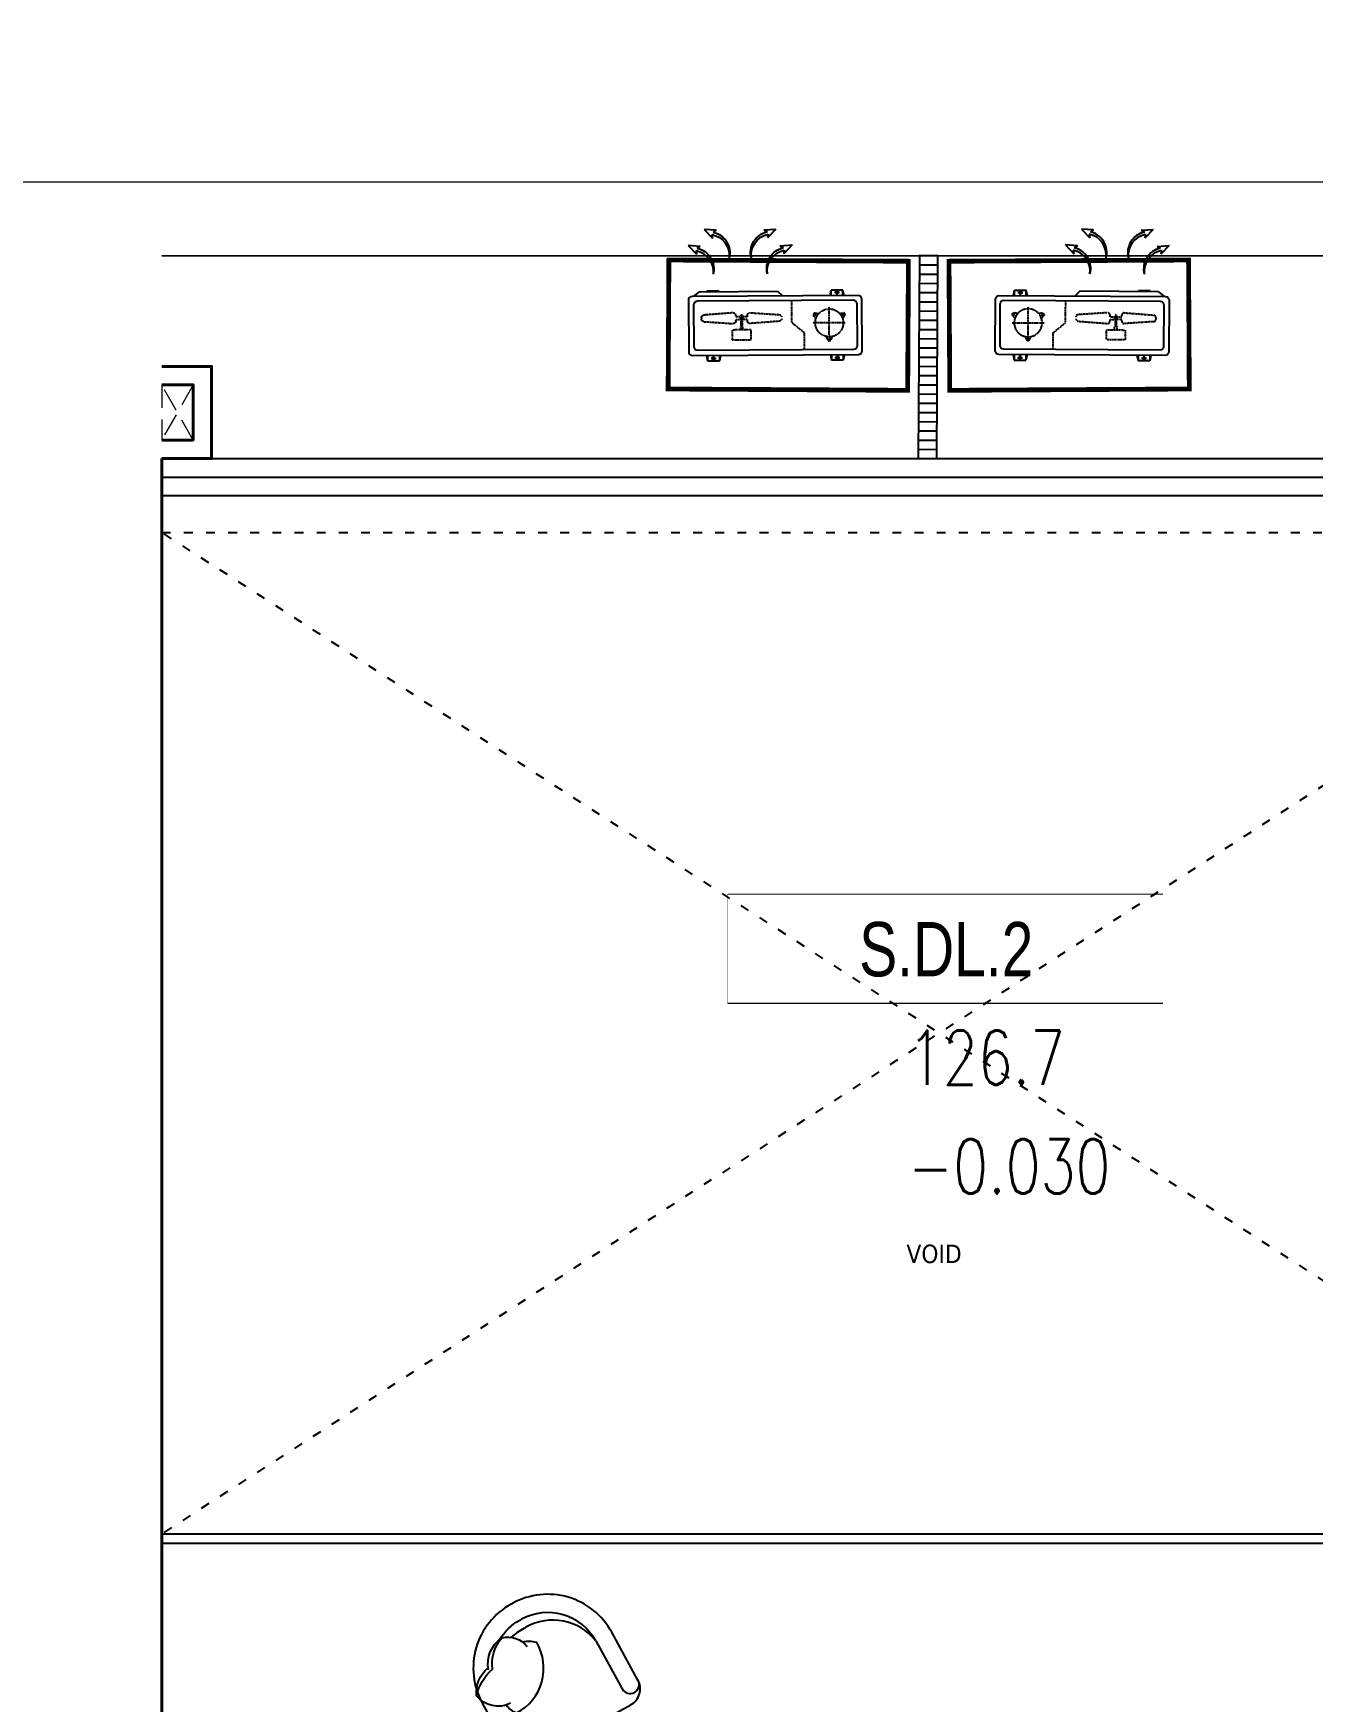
# Model space of a CAD drawing. Header units: millimetres. Extents: x -361681467 to 361175952, y -1292982 to 1550216.
# Drawn here: x -40859 to -33926, y 20331 to 29376 of the extents above; entities that cross this region are included whole.
import ezdxf
from ezdxf.enums import TextEntityAlignment as Align
from ezdxf.xclip import XClip

# ---------------------------------------------------------------- set-up
doc = ezdxf.new("R2010")
doc.units = ezdxf.units.MM
doc.header["$MEASUREMENT"] = 0
doc.header["$XCLIPFRAME"] = 0
doc.set_wipeout_variables(frame=1)
doc.linetypes.add('ACAD_ISO03W100', pattern=[30, 12, -18])
doc.linetypes.add('HIDDEN', pattern=[0.375, 0.25, -0.125])
for name, color, linetype, lineweight in [('00_duong_QH', 7, 'Continuous', 9), ('AUDIT_I_220808132811-11', 7, 'Continuous', 9), ('KT-Chuviet', 255, 'Continuous', 15), ('KT-Kich thuoc', 159, 'Continuous', 18), ('KT-lomo nuoc', 3, 'HIDDEN', 5), ('KT-Net cat', 1, 'Continuous', 40), ('KT-Net thay', 7, 'Continuous', 15), ('KT-Net truc', 18, 'Continuous', 15)]:
    doc.layers.add(name, color=color, linetype=linetype, lineweight=lineweight)
for name, color, linetype in [('1VinaPVC-Text', 9, 'Continuous'), ('220403_HDN_Penthouse Plan$0$A-DRAIN', 8, 'Continuous'), ('AC-EAD', 6, 'Continuous'), ('IDEA - dim', 251, 'Continuous'), ('KT-Net manh', 139, 'Continuous'), ('KT-Noi that', 32, 'Continuous')]:
    doc.layers.add(name, color=color, linetype=linetype)
doc.styles.add('font unicode ccu', font='arial.ttf')
doc.styles.add('ROMANS', font='ROMANS.SHX')
doc.styles.add('Tahoma', font='tahoma.ttf')

# ---------------------------------------------------------------- blocks, each defined once
blk = doc.blocks.new('Louvre')
for p, q in [((-390.067916277796, 975.9572027104441, 0.1512365001885502), (-295.1435544323176, 1008.729661013116, 0.1512365002144518)), ((-373.750619571656, 928.6946823777398, 0.1512365001885502), (-278.8262577261776, 961.4671406804118, 0.1512365002144518)), ((-357.4333228655159, 881.4321620450355, 0.1512365001885502), (-262.5089610200375, 914.2046203477075, 0.1512365002144518)), ((-341.1160261593759, 834.1696417123312, 0.1512365001885502), (-246.1916643138975, 866.9421000150032, 0.1512365002144518)), ((-324.7987294532359, 786.9071213796269, 0.1512365001885502), (-229.8743676077574, 819.6795796822989, 0.1512365002144518)), ((-308.4814327470958, 739.6446010469226, 0.1512365001885502), (-213.5570709016174, 772.4170593495946, 0.1512365002144518)), ((-292.1641360409558, 692.3820807142183, 0.1512365001885502), (-197.2397741954774, 725.1545390168903, 0.1512365002144518)), ((-275.8468393348157, 645.119560381514, 0.1512365001885502), (-180.9224774893373, 677.892018684186, 0.1512365002144518)), ((-259.5295426286757, 597.8570400488097, 0.1512365001885502), (-164.6051807831973, 630.6294983514817, 0.1512365002144518)), ((-243.2122459225357, 550.5945197161054, 0.1512365001885502), (-148.2878840770572, 583.3669780187774, 0.1512365002144518)), ((-226.8949492163956, 503.3319993834011, 0.1512365001885502), (-131.9705873709172, 536.1044576860731, 0.1512365002144518)), ((-210.5776525102556, 456.0694790506968, 0.1512365001885502), (-115.6532906647772, 488.8419373533688, 0.1512365002144518)), ((-194.2603558041155, 408.8069587179925, 0.1512365001885503), (-99.33599395863712, 441.5794170206646, 0.1512365002144518)), ((-177.9430590979755, 361.5444383852882, 0.1512365001885503), (-83.01869725249708, 394.3168966879603, 0.1512365002144518)), ((-161.6257623918355, 314.2819180525839, 0.1512365001885503), (-66.70140054635704, 347.054376355256, 0.1512365002144518)), ((-145.3084656856954, 267.0193977198796, 0.1512365001885503), (-50.38410384021699, 299.7918560225517, 0.1512365002144518)), ((-128.9911689795554, 219.7568773871753, 0.1512365001885503), (-34.06680713407695, 252.5293356898474, 0.1512365002144518)), ((-112.6738722734153, 172.494357054471, 0.1512365001885503), (-17.74951042793691, 205.2668153571431, 0.1512365002144518)), ((-96.35657556727529, 125.2318367217667, 0.1512365001885503), (-1.43221372179687, 158.0042950244388, 0.1512365002144518)), ((-80.03927886113524, 77.96931638906244, 0.1512365001885503), (14.88508298434317, 110.7417746917345, 0.1512365002144518)), ((-63.7219821549952, 30.70679605635814, 0.1512365001885503), (31.20237969048321, 63.47925435903016, 0.1512365002144518)), ((-47.40468544885516, -16.55572427634615, 0.1512365001885503), (47.51967639662325, 16.21673402632587, 0.1512365002144518))]:
    blk.add_line(p, q)
at = {"elevation": 0.1512365001885503}
blk.add_lwpolyline([(47.5188208874315, 16.2192119784886), (-311.4533339738846, 1055.970408101566), (-405.9933989513665, 1023.379364635679), (-47.40468544885516, -16.55572427634615)], close=True, dxfattribs=at)
blk = doc.blocks.new('OU DHCB')
at = {"ltscale": 10}
for p, q in [((-145596.7359835756, -72628.19858895507), (-145596.7359835755, -73528.19858895507)), ((-145296.7359835756, -72608.19858895507), (-145576.7359835756, -72608.19858895507)), ((-145276.7359835755, -73528.19858895507), (-145276.7359835756, -72628.19858895507)), ((-145568.159058152, -72656.08931015906), (-145568.1590581519, -73502.79584965573)), ((-145324.4190639546, -72636.08931015906), (-145548.159058152, -72636.08931015906)), ((-145301.9190639545, -73502.79584965573), (-145301.9190639546, -72656.08931015906)), ((-145251.7359835756, -72666.54320485782), (-145276.7359835756, -72633.91402237766)), ((-145251.7359835756, -72666.54320485782), (-145251.7359835755, -73091.63776905168)), ((-145251.7359835755, -73091.63776905168), (-145276.7359835756, -73117.74108818787)), ((-145548.1590581519, -73522.79584965573), (-145324.4190639545, -73522.79584965573)), ((-145576.7359835755, -73548.19858895507), (-145296.7359835755, -73548.19858895507))]:
    blk.add_line(p, q, dxfattribs=at)
for p, q in [((-145596.7359835737, -72704.6985221715), (-145626.5373331342, -72710.6859819922)), ((-145596.7359835737, -72710.68598199266), (-145626.5373331342, -72710.6859819922)), ((-145626.5373331342, -72710.6859819922), (-145626.537333134, -72774.23580768521)), ((-145251.7359835756, -72709.72133146526), (-145246.9346340166, -72710.68598199266)), ((-145251.7359835756, -72710.68598199272), (-145246.9346340166, -72710.68598199266)), ((-145246.9346340166, -72710.68598199266), (-145246.9346340169, -72774.23580768568)), ((-145600.3090889574, -72742.46089483847), (-145627.2724797422, -72742.46089483894)), ((-145596.7359835744, -72774.23580768568), (-145626.5373331339, -72774.23580768521)), ((-145596.7359835746, -72780.22326750544), (-145626.5373331342, -72774.23580768521)), ((-145613.7907843499, -72729.27302923848), (-145613.7907843499, -72756.23642001537)), ((-145251.7359835756, -72742.46089483929), (-145246.1994874087, -72742.46089483934)), ((-145251.7359835756, -72774.23580768573), (-145246.934634017, -72774.23580768568)), ((-145251.7359835756, -72775.20045821296), (-145246.9346340166, -72774.23580768568)), ((-145600.3090889574, -73413.93628307173), (-145627.2724797422, -73413.93628307126)), ((-145596.7359835746, -73376.17391040476), (-145626.5373331342, -73382.16137022499)), ((-145596.7359835744, -73382.16137022452), (-145626.5373331339, -73382.16137022499)), ((-145626.5373331342, -73445.711195918), (-145626.537333134, -73382.16137022499)), ((-145613.7907843499, -73427.12414867172), (-145613.7907843499, -73400.16075789483)), ((-145276.7359835763, -73376.1739104043), (-145246.9346340166, -73382.16137022452)), ((-145276.7359835764, -73382.16137022406), (-145246.934634017, -73382.16137022452)), ((-145273.1628781935, -73413.93628307126), (-145246.1994874087, -73413.9362830708)), ((-145259.6811828009, -73427.12414867125), (-145259.6811828009, -73400.16075789437)), ((-145246.9346340166, -73445.71119591754), (-145246.9346340169, -73382.16137022452)), ((-145596.7359835737, -73445.71119591754), (-145626.5373331342, -73445.711195918)), ((-145596.7359835737, -73451.6986557387), (-145626.5373331342, -73445.711195918)), ((-145276.7359835771, -73445.71119591707), (-145246.9346340166, -73445.71119591754)), ((-145276.7359835771, -73451.69865573823), (-145246.9346340166, -73445.71119591754))]:
    blk.add_line(p, q)
at = {"linetype": 'HIDDEN', "ltscale": 1.5}
for p, q in [((-145413.9539361256, -72690.93626985545), (-145425.2743603915, -72850.3464246098)), ((-145391.7116543167, -72679.24295534656), (-145400.5201600925, -72679.24295534656)), ((-145366.9574540176, -72850.3464246098), (-145378.2778782834, -72690.93626985545)), ((-145413.9539361256, -73100.72940071652), (-145425.2743603915, -72941.3192459621)), ((-145411.8405843586, -72927.5993492777), (-145402.8542549818, -72927.5993492777)), ((-145402.8542549818, -72927.5993492777), (-145402.8542549818, -72902.06651731845)), ((-145402.8542549818, -72902.06651731845), (-145389.3775594272, -72902.06651731845)), ((-145389.3775594272, -72927.5993492777), (-145389.3775594272, -72902.06651731845)), ((-145389.3775594272, -72927.5993492777), (-145380.3912300507, -72927.5993492777)), ((-145366.9574540176, -72941.3192459621), (-145378.2778782834, -73100.72940071652)), ((-145424.3244128572, -73457.61947981999), (-145424.3244128572, -73284.34750655977)), ((-145372.1718516731, -73297.9798048001), (-145387.1776447338, -73289.31620613698)), ((-145384.0065475349, -73301.15090199895), (-145375.342948872, -73286.14510893813)), ((-145504.9601435018, -73370.98349318982), (-145522.2873408278, -73370.98349318982)), ((-145513.6237421648, -73362.31989452682), (-145513.6237421648, -73379.64709185276)), ((-145510.9603994874, -73370.98349318982), (-145337.6884262272, -73370.98349318982)), ((-145384.0065475349, -73440.81608438081), (-145375.342948872, -73455.82187744146)), ((-145387.1776447338, -73452.6507802426), (-145372.1718516731, -73443.98718157967))]:
    blk.add_line(p, q, dxfattribs=at)
for points in [[(-145514.0369933077, -72845.00641289927), (-145514.0369933077, -72946.6592576727), (-145460.1302110892, -72946.6592576727), (-145460.1302110892, -72845.00641289927)], [(-145438.3748983174, -72892.94521453363), (-145378.3072809206, -72892.94521453363), (-145378.3072809206, -72898.7209469756), (-145438.3748983174, -72898.7209469756)]]:
    blk.add_lwpolyline(points, close=True, dxfattribs=at)
for points in [[(-145460.1302110892, -72902.18613808436), (-145439.9151677571, -72902.18613808436), (-145439.9151677571, -72889.4795324876), (-145460.1302110892, -72889.4795324876)], [(-145411.8405843586, -72864.06632129426), (-145402.8542549818, -72864.06632129426), (-145402.8542549818, -72889.59915325334), (-145389.3775594272, -72889.59915325334), (-145389.3775594272, -72864.06632129426), (-145380.3912300507, -72864.06632129426)], [(-145568.1590581519, -73235.6644869287), (-145477.5859351165, -73235.6644869287), (-145421.9678457306, -73168.28098990311), (-145301.9190639544, -73168.28098990311)]]:
    blk.add_lwpolyline(points, dxfattribs=at)
for points in [[(-145400.506466276, -73299.01593738), (-145385.0322228624, -73286.8395249426, -0.6770329614269011), (-145371.0996937773, -73294.88347436048), (-145373.9076545681, -73314.37276847954)], [(-145498.5591177275, -73386.34032428954), (-145516.8413219319, -73379.02744260765, -0.6770329614269011), (-145516.8413219319, -73362.93954377211), (-145498.5591177275, -73355.62666209022)], [(-145373.9076545681, -73427.59421790004), (-145371.0996937773, -73447.08351201928, -0.6770329614269011), (-145385.0322228624, -73455.12746143699), (-145400.506466276, -73442.95104899965)]]:
    blk.add_lwpolyline(points, format="xyb", dxfattribs=at)
for centre in [(-145613.7907843498, -72742.46089483894), (-145613.7907843498, -73413.93628307126), (-145259.6811828011, -73413.9362830708)]:
    blk.add_circle(centre, 6.399999998510705)
blk.add_circle((-145424.3244128572, -73370.98349318982), 75.80648830138873, dxfattribs=at)
at = {"ltscale": 10}
for centre, radius, start, end in [((-145576.7359835756, -72628.19858895507), 20, 90, 180), ((-145296.7359835756, -72628.19858895507), 20, 0, 90), ((-145548.159058152, -72656.08931015906), 20, 90, 180), ((-145324.0708671735, -72658.3538387804), 22.2672511938213, 5.836940991571704, 90.89598033136627), ((-145576.7359835755, -73528.19858895507), 20, 180, 270), ((-145548.1590581519, -73502.79584965573), 20, 180, 270), ((-145324.0708671734, -73500.53132103439), 22.26725119372981, 269.1040196686337, 354.1630590084283), ((-145296.7359835755, -73528.19858895507), 20, 270, 0)]:
    blk.add_arc(centre, radius, start, end, dxfattribs=at)
at = {"linetype": 'HIDDEN', "ltscale": 1.5, "extrusion": (-3.705961975267651e-18, -2.302887044638033e-31, -1)}
for centre, major_axis, ratio, start_param, end_param in [((-145400.5201600925, -72691.94956094332), (13.47669555471336, 1.34378840757246e-09), 0.9428576571430538, 3.22142263940278, 4.712388980478704), ((-145391.7116543167, -72691.94956094332), (13.47669555471336, -1.34381379242754e-09), 0.942857657143054, 4.712388980290674, 6.203355321366594), ((-145411.8405843586, -72851.35971569768), (13.47669555469076, -1.05462899242754e-09), 0.9428576571446344, 1.570796326721111, 3.221422639214027), ((-145380.3912300507, -72940.3059548744), (13.47669555469076, -1.05462899242754e-09), 0.9428576571446344, 4.712388980310906, 6.363015292803822), ((-145400.5201600925, -73099.71610962864), (13.47669555471336, -1.34381379242754e-09), 0.942857657143054, 1.57079632670088, 3.061762667776801), ((-145391.7116543167, -73099.71610962864), (13.47669555471336, 1.34378840757246e-09), 0.9428576571430538, 0.0798299858129885, 1.57079632688891)]:
    blk.add_ellipse(centre, major_axis=major_axis, ratio=ratio, start_param=start_param, end_param=end_param, dxfattribs=at)
at = {"linetype": 'HIDDEN', "ltscale": 1.5, "extrusion": (-3.705961975267651e-18, -2.30288704463893e-31, -1)}
for centre, start_param, end_param in [((-145380.3912300507, -72851.35971569768), -0.0798299856242348, 1.570796326868679), ((-145411.8405843586, -72940.3059548744), 3.061762667965558, 4.712388980458472)]:
    blk.add_ellipse(centre, major_axis=(13.47669555469076, 1.05462300757246e-09), ratio=0.9428576571446344, start_param=start_param, end_param=end_param, dxfattribs=at)
blk = doc.blocks.new('ki hieu qt')
at = {"layer": 'AC-EAD', "color": 7}
for points in [[(-276796163327.464, 549769551681.0894), (-276796163446.0606, 549769551567.1503)], [(-276796163338.9174, 549769551517.0281), (-276796163327.464, 549769551681.0894)], [(-276796163396.6809, 549769551574.9169), (-276796163446.0606, 549769551567.1503)], [(-276796163338.9174, 549769551517.0281), (-276796163364.6031, 549769551559.9108)], [(-276796163110.5587, 549769551464.184), (-276796163229.1553, 549769551350.2449)], [(-276796163179.7757, 549769551358.0116), (-276796163229.1553, 549769551350.2449)], [(-276796163122.012, 549769551300.1228), (-276796163110.5587, 549769551464.184)], [(-276796163122.012, 549769551300.1228), (-276796163147.6976, 549769551343.0052)], [(-276796163179.7757, 549769550597.0709), (-276796163229.1553, 549769550604.8376)], [(-276796163110.5587, 549769550490.8986), (-276796163229.1553, 549769550604.8376)], [(-276796163122.012, 549769550654.9597), (-276796163147.6976, 549769550612.0773)], [(-276796163122.012, 549769550654.9597), (-276796163110.5587, 549769550490.8986)], [(-276796163396.6809, 549769550380.1656), (-276796163446.0606, 549769550387.9323)], [(-276796163327.464, 549769550273.9932), (-276796163446.0606, 549769550387.9323)], [(-276796163338.9174, 549769550438.0544), (-276796163364.6031, 549769550395.1718)], [(-276796163338.9174, 549769550438.0544), (-276796163327.464, 549769550273.9932)]]:
    blk.add_lwpolyline(points, dxfattribs=at)
for centre, radius, start, end in [((-276796163644.4366, 549769551622.9794), 286.8527087762382, 255.434448979571, 347.3073344548822), ((-276796163679.501, 549769551631.3489), 288.3951209083507, 262.614727528198, 348.7092694430371), ((-276796163462.5958, 549769551414.4435), 288.3951209083507, 262.614727528198, 348.7092694430371), ((-276796163427.5312, 549769551406.0741), 286.8527087762382, 255.434448979571, 347.3073344548822), ((-276796163427.5312, 549769550549.0084), 286.8527087762382, 12.69295835412746, 104.5668063709439), ((-276796163462.5958, 549769550540.639), 288.3951209083507, 11.29147703540943, 97.38530942130281), ((-276796163644.4366, 549769550332.1031), 286.8527087762382, 12.69295835412746, 104.5668063709439), ((-276796163679.501, 549769550323.7336), 288.3951209083507, 11.29147703540943, 97.38530942130281)]:
    blk.add_arc(centre, radius, start, end, dxfattribs=at)
blk = doc.blocks.new('DHCB.1')
at = {"xscale": -1, "rotation": 106.4733300107783}
blk.add_blockref('OU DHCB', (-194859.9671084196, -237775.7974229998), dxfattribs=at)
at = {"xscale": 0.4, "yscale": 0.4, "zscale": 0.4, "rotation": 286.4738024344239}
blk.add_blockref('ki hieu qt', (-179483459312.1194, -168534274838.7475), dxfattribs=at)
blk = doc.blocks.new('TAG CAO DO SAN')
at = {"layer": 'KT-Net thay', "flags": 128}
blk.add_lwpolyline([(1526701.778855525, -266095.2298759429), (1526701.778855525, -266566.6584041911), (1527644.63591202, -266566.6584041911), (1527644.63591202, -266095.2298759429)], close=True, dxfattribs=at)
blk.add_wipeout([(1526701.778855525, -266095.2298759429), (1527644.6359120198, -266095.2298759429), (1527644.6359120198, -266566.65840419114), (1526701.778855525, -266566.65840419114)]).dxf.layer = 'KT-Net thay'
for points in [[(1526701.778855525, -266330.9441400666), (1527644.63591202, -266330.9441400666)], [(1526701.778855525, -266566.6584041911), (1527644.63591202, -266566.6584041911)]]:
    blk.add_lwpolyline(points, dxfattribs=at)
at = {"layer": 'KT-Chuviet', "color": 31, "style": 'ROMANS', "width": 0.75}
blk.add_text('DTTT:', height=117.8571320618522, dxfattribs=at).set_placement((1526748.92170835, -266507.8139601254))
at = {"layer": 'KT-Chuviet', "color": 31, "style": 'font unicode ccu', "width": 0.75}
blk.add_attdef('TÊNPHÒNG', text='', height=117.85713, dxfattribs=at).set_placement((1527175.308820772, -266213.4467624734), align=Align.MIDDLE_CENTER)
at = {"layer": 'KT-Chuviet', "color": 31, "ltscale": 15, "style": 'ROMANS', "width": 0.75, "flags": 8}
blk.add_attdef('CAO-DO', (1527091.943339912, -266507.7298381611), '', height=117.8571320618522, dxfattribs=at)
blk = doc.blocks.new('SKVL5-2')
at = {"layer": '220403_HDN_Penthouse Plan$0$A-DRAIN', "extrusion": (-2.048736659469254e-06, 2.580037197286829e-06, 0.9999999999945731)}
for points, elevation in [([(-14822.13063279311, 2698.76772641147), (-14558.01469364945, 2843.629852456852, 0.4142135630271021), (-14518.91508281091, 2977.721021366894), (-14661.40241988775, 3237.507190960442, 0.4142135623801719), (-15197.76709558106, 3393.905634462246), (-15202.09686507504, 3391.530845512855), (-15206.42663455977, 3389.156056567699, 0.4142135623801719), (-15362.82507800267, 2852.791380876905), (-15220.33774099677, 2593.005211232701, 0.4142135630271021), (-15086.24657209528, 2553.905600336387), (-14822.13063289183, 2698.767726359315)], -0.7403959929805453), ([(-14747.99780972124, 3190.011411981453, 0.4142135623801858), (-15150.27131659328, 3307.310244638528), (-15154.60108608165, 3304.935455688686)], -0.7403959929804654), ([(-15269.09061446178, 3197.5677141937, -0.1305914894705199), (-15158.93085556826, 3302.560666741319), (-15154.60108608165, 3304.935455688686)], -0.7403959929804654), ([(-15203.88600210408, 3209.444588845326, -0.07238423636161047), (-15135.18296603995, 3259.262971793429), (-15130.85319655326, 3261.637760738745)], -0.7403959929805096), ([(-14747.99780972869, 3190.011411994491, 0.3727189106391239), (-15126.5234270742, 3264.012549682562), (-15130.85319655326, 3261.637760738745)], -0.7403959929805096), ([(-15393.87958401074, 2892.614293594465, -0.1477298758543702), (-15308.1459831489, 3036.434040296326, -0.2133427585932454), (-15256.34640244329, 3206.813419643045, -0.1786618101816585)], -0.7403959929805181), ([(-15328.88127161059, 3032.775686719324, -0.30666349490175), (-15256.34640244329, 3206.813419643045, -0.3063299663357472), (-15120.28523844566, 3158.831098719177, 0.8728471598091936)], -0.7403959929805358), ([(-15233.22552769182, 2842.195392732252, 0.1655406298837506), (-15175.06263003788, 2799.678291667845, 0.4259891687143785), (-15067.93819189146, 3181.089248111645, 0.1215233233290522), (-15144.4129390259, 3183.616849913284, -7.115464291357926)], -0.7403959929805326), ([(-14748.00016122133, 3190.015699205716), (-14605.51047270593, 2930.225242345965, 0.414213562373095), (-14538.46488824313, 2910.675436908511), (-14538.46488824313, 2910.675436908511, 0.4142135623730951), (-14518.91508281091, 2977.721021366894)], -0.7403959929804999), ([(-15209.95487405126, 2851.524808744704, -0.3567723648219203), (-15393.87958401074, 2892.614293594465, -0.2495420503229878), (-15330.79405297045, 3044.209416669788, 9.616880347716284)], -0.7403959929805238)]:
    blk.add_lwpolyline(points, format="xyb", dxfattribs=dict(at, elevation=elevation))
at = {"layer": 'IDEA - dim'}
for p, q in [((-17100.00000011173, 9600), (0, 9600)), ((-17100.00000011173, 9500), (-8675.000000055854, 9500)), ((-17100.00000011173, 9400), (-8675.000000055854, 9400))]:
    blk.add_line(p, q, dxfattribs=at)
for points in [[(-17100.00000011173, 3770), (-8675.000000055854, 3770)], [(-17100.00000011173, 3720), (-8675.000000055854, 3720)]]:
    blk.add_lwpolyline(points, dxfattribs=at)
at = {"layer": 'KT-Net cat'}
blk.add_line((-17100.00000011173, 0), (-17100.00000011173, 9600), dxfattribs=at)
at = {"layer": 'KT-Net manh', "linetype": 'ACAD_ISO03W100', "ltscale": 4}
blk.add_line((-17100.00000011173, 9200), (-8675.000000055854, 9200), dxfattribs=at)
for points in [[(-8675.000000055854, 9200), (-17100.00000011173, 3770)], [(-8675.000000055854, 3770), (-17100.00000011173, 9200)]]:
    blk.add_lwpolyline(points, dxfattribs=at)
at = {"layer": '1VinaPVC-Text', "style": 'Tahoma', "text_generation_flag": 6}
blk.add_text('VOID', height=99.99999999999741, rotation=179.9978847995533, dxfattribs=at).set_placement((-13063.96163887772, 5238.527816237125))
blk = doc.blocks.new('*U193')
at = {"layer": 'KT-lomo nuoc', "ltscale": 500}
for p, q in [((-166.934591219653, -32.14716030314365), (-56.71387632494789, 294.5811580411653)), ((-223.6484675446007, 262.4432947903624), (0, -0.009297052340116352))]:
    blk.add_line(p, q, dxfattribs=at)
blk.add_lwpolyline([(-166.934591219653, -32.14716030314365), (-223.6484675446007, 262.4432947903624), (-56.71387632494789, 294.5811580411653), (0, -0.009297052340116352)], close=True, dxfattribs=at)
blk = doc.blocks.new('CTN TN T39')
at = {"layer": 'KT-Net cat', "elevation": -7.175985089513062e-06}
for points in [[(-29850.56369682984, -0.000927269287785748), (-29580.56369684112, 0.001539851535198977), (-29580.56826558338, 500.0015398306386), (-29850.5682655721, 499.9990727098266)], [(-29850.56461057829, 99.99907272653581), (-29680.5646105854, 100.0006260989067), (-29680.56735183075, 400.0006260863665), (-29850.56735182365, 399.999072714003)]]:
    blk.add_lwpolyline(points, dxfattribs=at)
at = {"layer": 'KT-lomo nuoc', "linetype": 'HIDDEN', "xscale": -0.9999999999999997, "rotation": 10.8976534755902}
blk.add_blockref('*U193', (-29850.56636823463, 100.008202120076, -7.173958362899291e-06), dxfattribs=at)

msp = doc.modelspace()

# ---------------------------------------------------------------- linework, layer by layer
at = {"layer": '00_duong_QH', "color": 251, "extrusion": (7.52316384526264e-37, 3.294527862871538e-06, 0.9999999999945732)}
for points, elevation in [([(-73995.39994961256, 47058.39912733521), (-74402.85031464184, 48238.5992555581), (-74743.27577205049, 49264.16743229957, -0.5721348877573081), (-70356.26346844295, 55577.01043614443), (-70356.26346844295, 55577.01043614443), (-55283.65325072268, 51221.87530656639, -0.2600440029321422), (-52353.04460384184, 48619.04614140688), (-48213.03342542658, 36692.46096063076), (-46490.62358235056, 31673.68885131689, -0.0851587331875401), (-46189.25807155343, 29842.68546977269), (-46199.42555170925, 28170.41426537122), (-43263.54698853986, 28170.41426506586, -0.4853325089058095), (-42963.54698853986, 28570.41426537083), (-14846.43414015556, 28570.41426537095, -0.3325647711405137), (-9646.51669140393, 23917.11422955222), (-8080.393944520969, 16401.97386651483), (-8041.418037225027, 16200.17874522731), (-7198.610380573664, 12371.35466469704, -0.4743644406092647), (-12357.57336389693, 6070.414265494077), (-45142.51533986488, 6070.414265493844), (-57494.95486745657, 6070.414265493844, -0.3210444216618651), (-62697.36355624022, 9785.724047368063), (-71022.25303159328, 33863.92235340979, 0.4109426663344203), (-71669.20684105763, 34182.93354595041)], -0.6525742149244415), ([(-7408.824989462694, 12463.30275693762, -0.4623502306038264), (-12357.57336389693, 6470.41426549183), (-57540.77974365512, 6480.201532117098, -0.3200235889152288), (-62317.58650670433, 9911.412456892784), (-70644.2107183286, 33994.62816575568, 0.4141945204049854), (-71805.28692713054, 34559.15165555773)], -0.652574214939505), ([(-40163.54698853614, 28170.41426537331), (-14348.0601749965, 28166.72377102675, -0.1283826413766856), (-12439.25058787549, 27586.71682177264, -0.06649945757521528), (-11308.06471025618, 26672.29115607838, -0.1326112318915814), (-9841.742503943387, 23873.67597316787)], -0.6525742156149644)]:
    msp.add_lwpolyline(points, format="xyb", dxfattribs=dict(at, elevation=elevation))
at = {"layer": '00_duong_QH', "color": 251, "extrusion": (7.523163845262638e-37, 3.294527862871537e-06, 0.999999999994573), "elevation": -0.652574214939505}
msp.add_lwpolyline([(-7605.739037320057, 12428.30478904763, -0.4622607301357626), (-12359.00479405774, 6670.414580250224), (-57540.4090078914, 6680.201456503057, -0.3200302948884041), (-62128.4188948435, 9976.341768489812), (-70455.18956173136, 34059.98107203109, 0.4141945204049851), (-71870.62754418576, 34748.1770606303, 0.4141945204049851)], format="xyb", dxfattribs=at)
at = {"layer": 'AUDIT_I_220808132811-11', "elevation": 1.118653840330035e-10}
for points in [[(-43313.5009211512, 28168.24370432976), (-43313.5009211512, 28268.24370432964, -0.4142135623730951), (-43013.5009211512, 28568.24370432964), (-14846.43522187372, 28570.41457689326, -0.1855237509881948), (-11162.02981669654, 26808.94743505528, -0.1326593833791216), (-9646.51777312177, 23917.11454104941, 0.1326593833791216)], [(-9841.743585662669, 23873.67628466466, 0.1326112318916029), (-11308.06579197478, 26672.2914675902, 0.06649945757597092), (-12439.25166959323, 27586.71713328946, 0.1376152775427903), (-14519.84697923993, 28170.41457682525), (-40163.54807025474, 28170.41457689341)]]:
    msp.add_lwpolyline(points, format="xyb", dxfattribs=at)
at = {"layer": 'KT-Noi that', "extrusion": (-2.779649405079877e-06, -0.0004897338603342396, 0.9999998800765028), "const_width": 26.00000000000001, "elevation": -13.68099752882116}
msp.add_lwpolyline([(-36116.88626981896, 28140.41125141338), (-36120.89652264242, 27440.42273873666), (-37418.97660042565, 27447.79043012809), (-37414.97736972029, 28146.91483499358), (-36116.88626981896, 28140.41125141338)], dxfattribs=at)
at = {"layer": 'KT-Noi that', "extrusion": (2.779649405079877e-06, -0.0004897338603342395, 0.9999998800765025), "const_width": 26.00000000000001, "elevation": -13.88117056381467}
msp.add_lwpolyline([(-35896.88446936332, 28140.41115338186), (-35892.87421653988, 27440.42264070514), (-34594.79413875663, 27447.79033209658), (-34598.79336946197, 28146.91473696205), (-35896.88446936332, 28140.41115338186)], dxfattribs=at)

# ---------------------------------------------------------------- block references
at = {"layer": 'KT-Net manh', "rotation": 340.6055111508006}
msp.add_blockref('Louvre', (-36013.76316240916, 27070.59354649776, -0.1513124483139678), dxfattribs=at)
at = {"layer": 'KT-Noi that', "extrusion": (2.779649405519157e-06, -0.0004897338603320876, 0.9999998800765028), "xscale": -1, "rotation": 196.8006344849219}
msp.add_blockref('DHCB.1', (144523.5186190256, 1505.265832453039, -13.88539034640827), dxfattribs=at)
at = {"layer": 'KT-Noi that', "extrusion": (-2.779649405519157e-06, -0.0004897338603320876, 0.9999998800765028), "rotation": 163.1993655150781}
msp.add_blockref('DHCB.1', (-216537.2893582079, 1505.265930484564, -13.68521731138314), dxfattribs=at)

# ---------------------------------------------------------------- next in the draw order: block references
at = {"layer": 'KT-Net truc'}
ref = msp.add_blockref('TAG CAO DO SAN', (-3853850.019031977, 689944.4274343911, -0.4983646110845669), dxfattribs=dict(at, xscale=2.5, yscale=2.5, zscale=2.5))
XClip(ref).set_block_clipping_path([(1526674.1636322693, -266330.944140067), (1527644.6359120195, -266095.2298759429)])
ref.add_attrib('CAO-DO', '126.7', (-36120.16068219749, 23675.10283898844, -0.4983646110845669), dxfattribs={"layer": 'KT-Chuviet', "color": 31, "ltscale": 15, "height": 294.6428301546305, "style": 'ROMANS', "width": 0.7500000000000001})
ref.add_attrib('CAO-DO', '-0.030', (-36120.16068219749, 23085.81717867919, -0.4983646110845669), dxfattribs={"layer": 'KT-Chuviet', "color": 31, "ltscale": 15, "height": 294.6428301546305, "style": 'ROMANS', "width": 0.7500000000000001})
ref.add_attrib('TÊNPHÒNG', 'S.DL.2', dxfattribs={"layer": 'KT-Chuviet', "color": 31, "height": 294.642825, "style": 'font unicode ccu', "width": 0.7500000000000001}).set_placement((-35911.74698004633, 24410.81052820759, -0.4983646110845669), align=Align.MIDDLE_CENTER)

# ---------------------------------------------------------------- next in the draw order: block references
at = {"layer": 'Defpoints'}
msp.add_blockref('SKVL5-2', (-23063.54697815122, 17470.41426718901, -7.051431527115343e-06), dxfattribs=at)
at = {"layer": 'KT-Kich thuoc', "color": 2}
msp.add_blockref('CTN TN T39', (-10312.98061003169, 27070.41431938233, 1.245535623977225e-07), dxfattribs=at)

doc.saveas('drawing.dxf')
